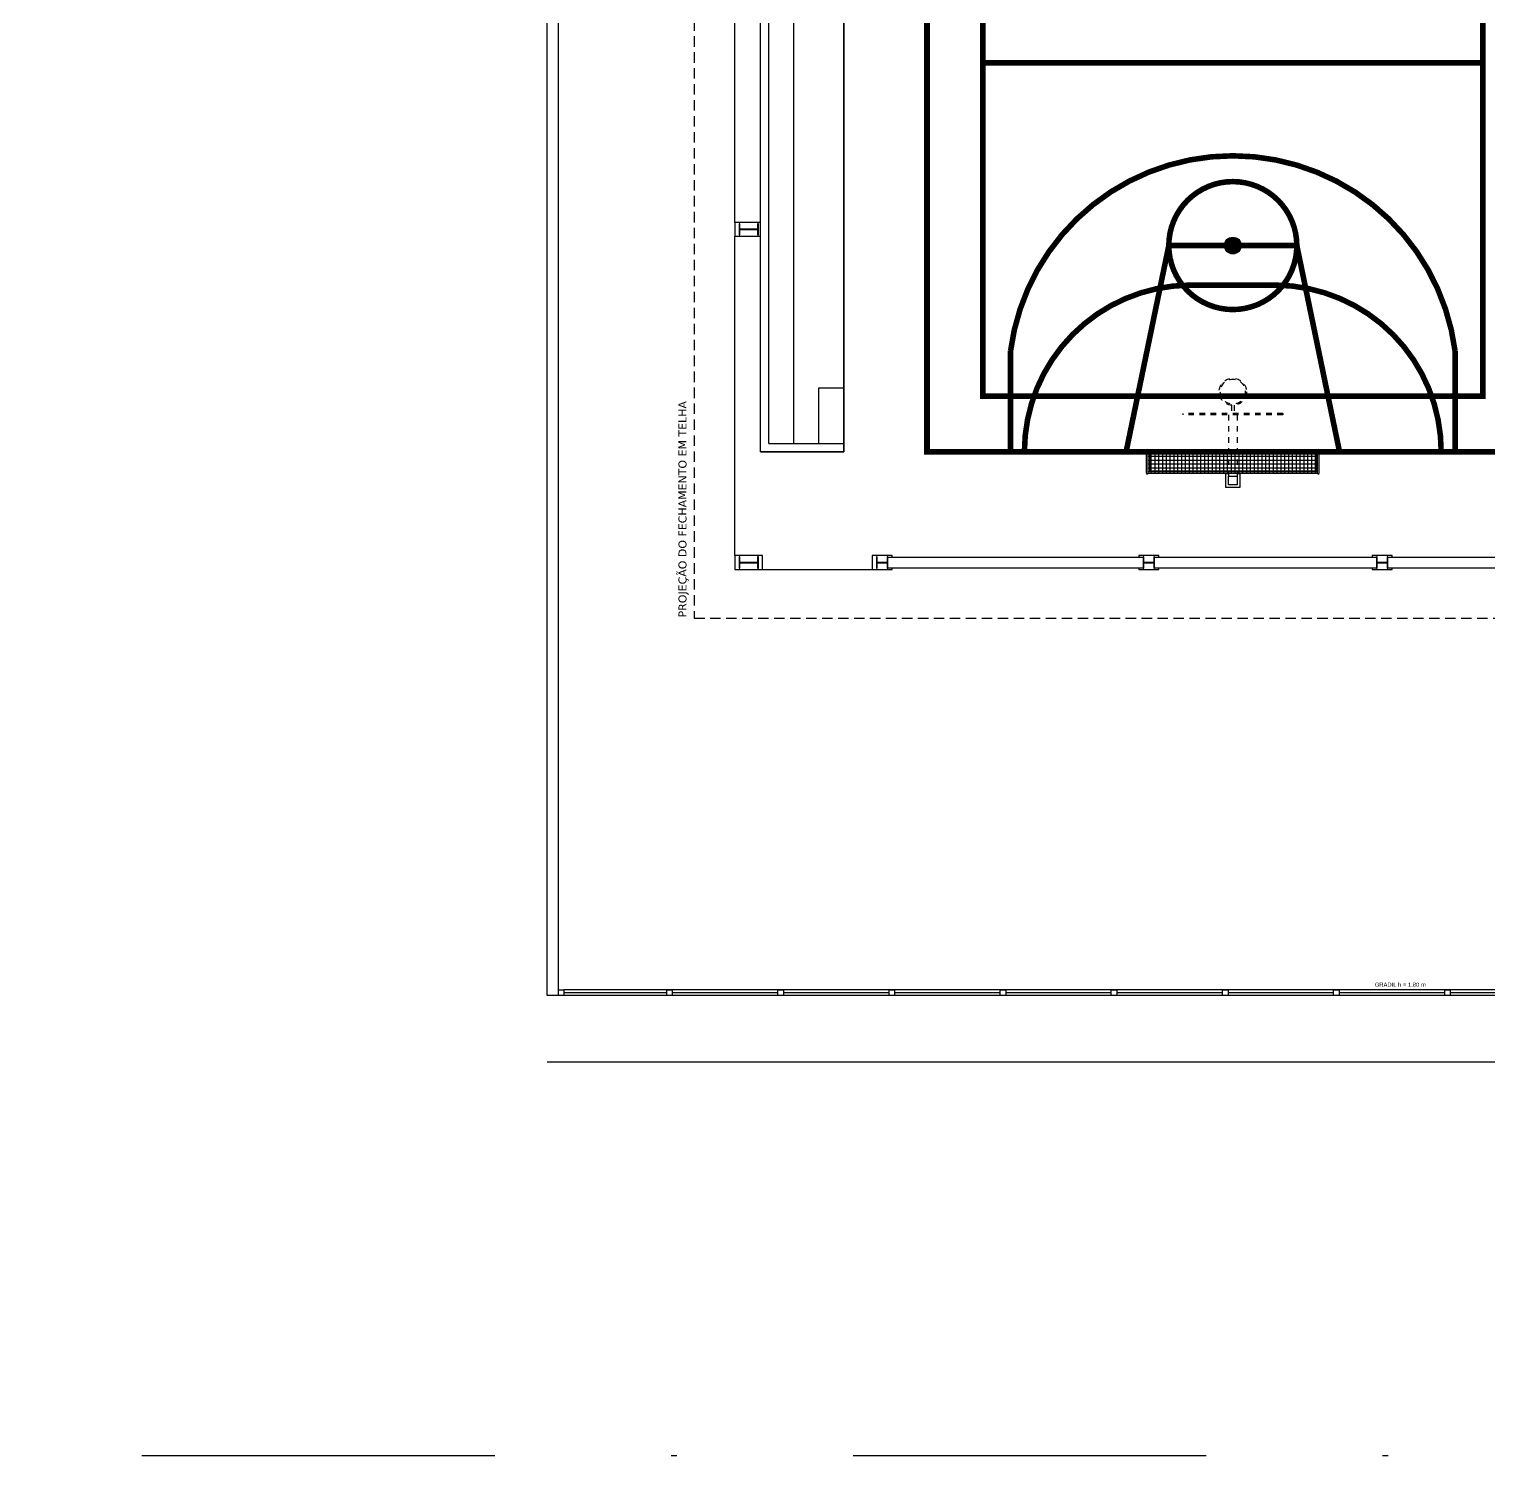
# Model space of a CAD drawing. Extents: x 247 to 523, y 32 to 113.
# Drawn here: x 411.97 to 438.24, y 31.79 to 57.47 of the extents above; entities that cross this region are included whole.
import ezdxf

# ---------------------------------------------------------------- set-up
doc = ezdxf.new("R2010")
doc.units = 0
doc.header["$LTSCALE"] = 0.005
doc.linetypes.add('DASHDOT', pattern=[25.4, 12.7, -6.35, 0, -6.35])
doc.linetypes.add('TRACEJADO_G', pattern=[0.375, 0.25, -0.125])
doc.layers.get('0').update_dxf_attribs({"linetype": 'CONTINUOUS'})
for name, color, linetype in [('A-BARRA', 2, 'CONTINUOUS'), ('A-MURO', 2, 'CONTINUOUS'), ('A-PISOS-CTEL', 2, 'TRACEJADO_G'), ('A-PISOS-NIVEL', 1, 'CONTINUOUS'), ('AR-PIS', 1, 'CONTINUOUS'), ('AR-TXT', 1, 'CONTINUOUS'), ('ARQ-ALV-CORTE', 5, 'CONTINUOUS'), ('ARQ-HTC', 9, 'CONTINUOUS'), ('ARQ-PIS-VISTA', 8, 'CONTINUOUS'), ('ARQ-PIS-VISTA1', 1, 'CONTINUOUS'), ('ARQ-TLH-VISTA1', 2, 'CONTINUOUS'), ('ARQ-TXT-1_075', 2, 'CONTINUOUS'), ('EST-MET-VISTA1', 1, 'CONTINUOUS'), ('Estr-Met-PILARES', 3, 'CONTINUOUS'), ('FUTSAL', 7, 'CONTINUOUS'), ('PORTAL_VTA_PROX', 1, 'CONTINUOUS')]:
    doc.layers.add(name, color=color, linetype=linetype)
doc.styles.add('ESC-50-A20', font='arial.ttf', dxfattribs={"height": 0.1})

msp = doc.modelspace()

# ---------------------------------------------------------------- hatches: boundary and pattern name
h = msp.add_hatch()
h.set_pattern_fill('ANSI37', color=251, scale=0.55, angle=45, style=0)
h.set_pattern_definition([(90, (0, 0.08), (-0.06875, 1e-17), []), (180, (0, 0.08), (-1e-17, -0.06875), [])])
h.paths.add_polyline_path([(432.13094, 49.52189), (432.13094, 49.82689), (435.13094, 49.82689), (435.13094, 49.52189)], flags=17)
h.paths.add_polyline_path([(435.15594, 49.48189), (432.10594, 49.48189), (432.10594, 49.82689), (432.13094, 49.82689), (432.13094, 49.52189), (435.13094, 49.52189), (435.13094, 49.82689), (435.15594, 49.82689)])
at = {"layer": 'FUTSAL'}
h = msp.add_hatch(color=251, dxfattribs=at)
h.dxf.hatch_style = 1
edge = h.paths.add_edge_path()
edge.add_arc((433.63094, 53.57884), 0.15, 90, 450)

# ---------------------------------------------------------------- linework, layer by layer
at = {"color": 251}
for p, q in [((432.09094, 49.90689), (435.17094, 49.90689)), ((432.07594, 49.48189), (432.07594, 49.82981)), ((432.09094, 49.82689), (435.17094, 49.82689)), ((432.09094, 49.82689), (432.13094, 49.82689)), ((432.10594, 49.48189), (432.10594, 49.82689)), ((432.13094, 49.82689), (432.13094, 49.52189)), ((435.13094, 49.82689), (435.13094, 49.52189)), ((435.13094, 49.82689), (435.13094, 49.82689)), ((435.15594, 49.48189), (435.15594, 49.82689)), ((435.18594, 49.48189), (435.18594, 49.82981)), ((432.10594, 49.48189), (435.15594, 49.48189)), ((432.13094, 49.52189), (435.13094, 49.52189))]:
    msp.add_line(p, q, dxfattribs=at)
at = {"linetype": 'DASHDOT', "ltscale": 100}
msp.add_lwpolyline([(247.20363, 113.45829), (522.75009, 113.45829), (522.75009, 31.78951), (247.20363, 31.78951)], close=True, dxfattribs=at)
at = {"color": 251}
for points in [[(421.59457, 40.07658), (421.49457, 40.07658), (421.49457, 40.17658), (421.59457, 40.17658)], [(423.54457, 40.07658), (423.44457, 40.07658), (423.44457, 40.17658), (423.54457, 40.17658)], [(425.54457, 40.07658), (425.44457, 40.07658), (425.44457, 40.17658), (425.54457, 40.17658)], [(427.54457, 40.07658), (427.44457, 40.07658), (427.44457, 40.17658), (427.54457, 40.17658)], [(429.54457, 40.07658), (429.44457, 40.07658), (429.44457, 40.17658), (429.54457, 40.17658)], [(431.54457, 40.07658), (431.44457, 40.07658), (431.44457, 40.17658), (431.54457, 40.17658)], [(433.54457, 40.07658), (433.44457, 40.07658), (433.44457, 40.17658), (433.54457, 40.17658)], [(435.54457, 40.07658), (435.44457, 40.07658), (435.44457, 40.17658), (435.54457, 40.17658)], [(437.54457, 40.07658), (437.44457, 40.07658), (437.44457, 40.17658), (437.54457, 40.17658)]]:
    msp.add_lwpolyline(points, close=True, dxfattribs=at)
for centre, radius, start, end in [((432.09094, 49.86689), 0.04, 90, 270), ((435.17094, 49.86689), 0.04, 270, 90), ((432.09094, 49.48189), 0.015, 180, 0), ((435.17094, 49.48189), 0.015, 180, 0)]:
    msp.add_arc(centre, radius, start, end, dxfattribs=at)
at = {"layer": 'A-BARRA', "color": 251}
for points in [[(433.75594, 49.22389), (433.50594, 49.22389), (433.50594, 49.47389), (433.55094, 49.47389)], [(433.71094, 49.47389), (433.75594, 49.47389), (433.75594, 49.22389)]]:
    msp.add_lwpolyline(points, dxfattribs=at)
msp.add_lwpolyline([(433.55094, 49.42889), (433.71094, 49.42889), (433.71094, 49.26889), (433.55094, 49.26889)], close=True, dxfattribs=at)
at = {"layer": 'A-MURO', "color": 251}
for p, q in [((421.29457, 40.07658), (421.29457, 90.07658)), ((421.49457, 40.07658), (421.49457, 89.87658)), ((421.49457, 40.07658), (421.29457, 40.07658))]:
    msp.add_line(p, q, dxfattribs=at)
at = {"layer": 'A-PISOS-CTEL', "color": 251, "linetype": 'TRACEJADO_G', "ltscale": 150}
msp.add_lwpolyline([(441.4992, 46.87165), (441.4992, 72.87165), (423.9392, 72.87165), (423.9392, 46.87165)], close=True, dxfattribs=at)
at = {"layer": 'A-PISOS-NIVEL', "color": 251}
msp.add_line((462.23739, 38.87658), (421.29457, 38.87658), dxfattribs=at)
at = {"layer": 'AR-PIS', "color": 251, "ltscale": 10}
for p, q in [((423.44457, 40.12658), (421.59457, 40.12658)), ((425.44457, 40.12658), (423.54457, 40.12658)), ((427.44457, 40.12658), (425.54457, 40.12658)), ((429.44457, 40.12658), (427.54457, 40.12658)), ((431.44457, 40.12658), (429.54457, 40.12658)), ((433.44457, 40.12658), (431.54457, 40.12658)), ((435.44457, 40.12658), (433.54457, 40.12658)), ((437.44457, 40.12658), (435.54457, 40.12658)), ((439.44457, 40.12658), (437.54457, 40.12658))]:
    msp.add_line(p, q, dxfattribs=at)
at = {"layer": 'ARQ-ALV-CORTE', "color": 251}
for p, q in [((425.13094, 49.86689), (425.13094, 69.86689)), ((425.28094, 50.01689), (425.28094, 69.71689)), ((425.28094, 50.01689), (426.63094, 50.01689)), ((426.63094, 49.86689), (426.63094, 50.01689)), ((425.13094, 49.86689), (426.63094, 49.86689))]:
    msp.add_line(p, q, dxfattribs=at)
msp.add_lwpolyline([(427.4207, 47.97158), (432.0177, 47.97165), (432.0177, 47.77165), (427.4207, 47.77158), (427.4207, 47.97158)], dxfattribs=at)
for points in [[(432.2207, 47.77165), (432.2207, 47.97165), (436.2177, 47.97165), (436.2177, 47.77165)], [(436.4207, 47.77165), (436.4207, 47.97165), (439.0177, 47.97165), (439.0177, 47.77165)]]:
    msp.add_lwpolyline(points, close=True, dxfattribs=at)
at = {"layer": 'ARQ-HTC', "color": 251}
msp.add_lwpolyline([(425.13094, 49.86689), (425.13094, 69.86689), (426.63094, 69.86689), (426.63094, 49.86689)], close=True, dxfattribs=at)
at = {"layer": 'ARQ-PIS-VISTA', "color": 251, "linetype": 'TRACEJADO_G'}
for p, q in [((433.60594, 50.70389), (433.60594, 50.55389)), ((433.65594, 50.70389), (433.65594, 50.55389)), ((434.53094, 50.55389), (432.73094, 50.55389)), ((432.73094, 50.55389), (432.73094, 50.52889)), ((434.53094, 50.52889), (432.73094, 50.52889)), ((433.55094, 50.52889), (433.55094, 49.42889)), ((433.71094, 50.52889), (433.71094, 49.42889)), ((434.53094, 50.55389), (434.53094, 50.52889))]:
    msp.add_line(p, q, dxfattribs=at)
for radius in [0.245, 0.225]:
    msp.add_circle((433.63094, 50.94761), radius, dxfattribs=at)
at = {"layer": 'ARQ-PIS-VISTA1', "color": 251}
for p, q in [((424.6692, 53.99658), (424.6692, 59.74658)), ((424.6692, 47.99665), (424.6692, 53.74658)), ((425.1692, 47.74665), (427.1392, 47.74658))]:
    msp.add_line(p, q, dxfattribs=at)
at = {"layer": 'ARQ-TLH-VISTA1', "color": 251}
for p, q in [((425.73094, 50.01689), (425.73094, 69.71689)), ((426.63094, 50.01689), (426.63094, 69.71689)), ((426.18094, 50.01689), (426.18094, 51.01689)), ((426.18094, 51.01689), (426.63094, 51.01689))]:
    msp.add_line(p, q, dxfattribs=at)
at = {"layer": 'EST-MET-VISTA1', "color": 251}
for points in [[(425.13094, 53.99658), (424.6692, 53.99658), (424.6692, 53.74658), (425.13094, 53.74658)], [(425.1692, 47.74665), (425.1692, 47.99665), (424.6692, 47.99665), (424.6692, 47.74665), (425.1692, 47.74665), (425.1692, 47.74665)], [(427.4992, 47.99658), (427.4992, 47.99658), (427.1392, 47.99658), (427.1392, 47.74658), (427.4992, 47.74658), (427.4992, 47.77158)], [(427.4992, 47.97158), (427.4992, 47.99658)], [(432.2992, 47.97165), (432.2992, 47.99658), (431.9392, 47.99658), (431.9392, 47.97165)], [(436.4992, 47.97165), (436.4992, 47.99658), (436.1392, 47.99658), (436.1392, 47.97165)], [(431.9392, 47.77165), (431.9392, 47.74658), (432.2992, 47.74658), (432.2992, 47.74658)], [(432.2992, 47.74658), (432.2992, 47.77165)], [(436.1392, 47.77165), (436.1392, 47.74658), (436.4992, 47.74658), (436.4992, 47.74658)], [(436.4992, 47.74658), (436.4992, 47.77165)]]:
    msp.add_lwpolyline(points, dxfattribs=at)
at = {"layer": 'Estr-Met-PILARES', "color": 251}
for points in [[(424.7457, 53.97315), (424.7457, 53.77015), (424.7592, 53.77015), (424.7592, 53.8678), (425.0792, 53.8678), (425.0792, 53.77015), (425.0927, 53.77015), (425.0927, 53.97315), (425.0792, 53.97315), (425.0792, 53.8755), (424.7592, 53.8755), (424.7592, 53.97315), (424.7457, 53.97315)], [(424.7457, 47.97315), (424.7457, 47.77015), (424.7592, 47.77015), (424.7592, 47.8678), (425.0792, 47.8678), (425.0792, 47.77015), (425.0927, 47.77015), (425.0927, 47.97315), (425.0792, 47.97315), (425.0792, 47.8755), (424.7592, 47.8755), (424.7592, 47.97315), (424.7457, 47.97315)], [(427.2177, 47.97315), (427.2177, 47.77015), (427.2287, 47.77015), (427.2287, 47.86805), (427.4097, 47.86805), (427.4097, 47.77015), (427.4207, 47.77015), (427.4207, 47.97315), (427.4097, 47.97315), (427.4097, 47.87525), (427.2287, 47.87525), (427.2287, 47.97315), (427.2177, 47.97315)], [(432.0177, 47.97315), (432.0177, 47.77015), (432.0287, 47.77015), (432.0287, 47.86805), (432.2097, 47.86805), (432.2097, 47.77015), (432.2207, 47.77015), (432.2207, 47.97315), (432.2097, 47.97315), (432.2097, 47.87525), (432.0287, 47.87525), (432.0287, 47.97315), (432.0177, 47.97315)], [(436.2177, 47.97315), (436.2177, 47.77015), (436.2287, 47.77015), (436.2287, 47.86805), (436.4097, 47.86805), (436.4097, 47.77015), (436.4207, 47.77015), (436.4207, 47.97315), (436.4097, 47.97315), (436.4097, 47.87525), (436.2287, 47.87525), (436.2287, 47.97315), (436.2177, 47.97315)]]:
    msp.add_lwpolyline(points, dxfattribs=at)
at = {"layer": 'FUTSAL', "color": 251, "const_width": 0.1}
for points in [[(428.12094, 49.86689), (428.12094, 69.86689), (439.12094, 69.86689), (439.12094, 49.86689)], [(439.13094, 69.86689), (439.13094, 49.86689), (428.13094, 49.86689), (428.13094, 69.86689)]]:
    msp.add_lwpolyline(points, close=True, dxfattribs=at)
for points in [[(438.13094, 68.86689), (438.13094, 50.86689), (429.13094, 50.86689), (429.13094, 68.86689), (438.13094, 68.86689), (429.13094, 68.86689)], [(429.13094, 56.86689), (438.13094, 56.86689)], [(432.47894, 53.57889), (431.71094, 49.86689)], [(432.47894, 53.57889), (434.78294, 53.57889)], [(434.78294, 53.57889), (435.55094, 49.86689)], [(432.84094, 52.86662), (434.42094, 52.86662)], [(429.63094, 49.86689), (429.63094, 51.68)], [(437.63094, 49.86689), (437.63094, 51.68)]]:
    msp.add_lwpolyline(points, dxfattribs=at)
for points in [[(429.63094, 51.68, -0.87879953), (437.63094, 51.68, 1)], [(434.78294, 53.57889, 1), (432.47894, 53.57889)], [(432.47894, 53.57889, 1), (434.78294, 53.57889)], [(432.84094, 52.86662, 0.41031357), (429.88094, 49.86689)], [(437.38094, 49.86689, 0.41031357), (434.42094, 52.86662)]]:
    msp.add_lwpolyline(points, format="xyb", dxfattribs=at)
at = {"layer": 'FUTSAL', "color": 251}
msp.add_circle((433.63094, 53.57915), 0.15, dxfattribs=at)
at = {"layer": 'PORTAL_VTA_PROX', "color": 251}
for p, q in [((461.44457, 40.17658), (421.59457, 40.17658)), ((461.44457, 40.07658), (421.59457, 40.07658))]:
    msp.add_line(p, q, dxfattribs=at)

# ---------------------------------------------------------------- texts
at = {"layer": 'AR-TXT', "color": 251, "style": 'ESC-50-A20'}
msp.add_text('GRADIL h = 1.80 m', height=0.075, dxfattribs=at).set_placement((436.1859, 40.23444))
at = {"layer": 'ARQ-TXT-1_075', "color": 251, "insert": (423.65521, 46.88349), "char_height": 0.144, "width": 8.5281775, "attachment_point": 1, "rotation": 90, "style": 'ESC-50-A20'}
msp.add_mtext('{\\fVerdana|b0|i0|c0|p34;PROJEÇÃO DO FECHAMENTO EM TELHA}', dxfattribs=at)

doc.saveas('drawing.dxf')
